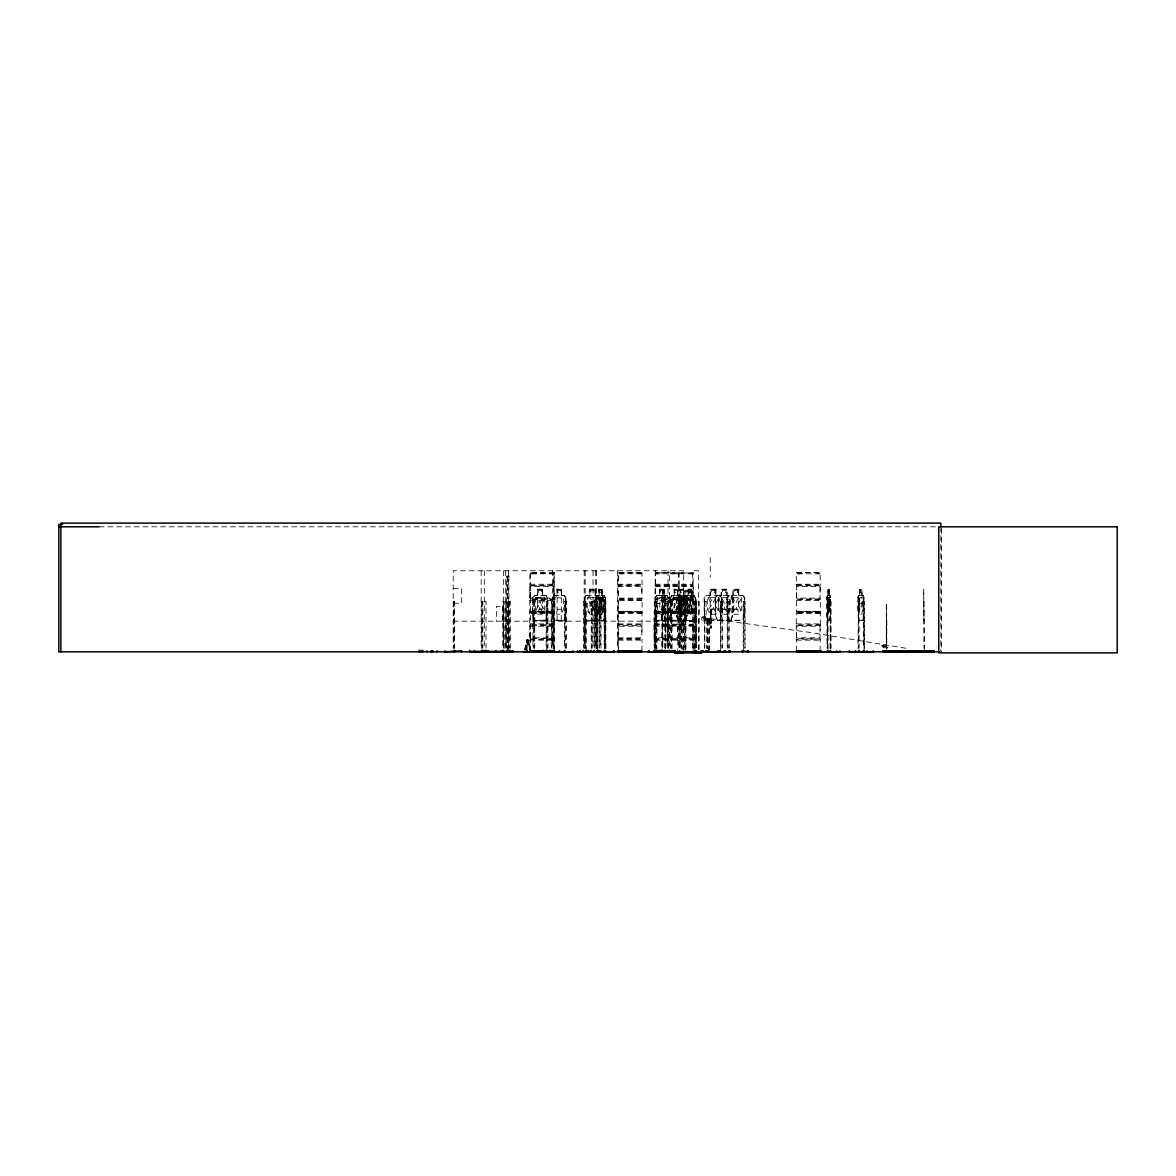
<?xml version="1.0" encoding="UTF-8"?>
<svg xmlns="http://www.w3.org/2000/svg" width="1176" height="1176" viewBox="0 0 1176 1176"><rect width="100%" height="100%" fill="white"/><g stroke="black" fill="none" stroke-linecap="round" stroke-linejoin="round"><path stroke-width="0.75" stroke-dasharray="5 3.75" d="M529.935 632.026L529.803 638.421M529.935 592.351L529.7 599.01L554.264 598.952M530.538 651.004L530.538 632.026M530.508 637.804L530.538 592.351M553.484 632.026L553.749 599.319M553.484 592.351L553.529 573.065M618.267 648.123L618.062 639.288L642.125 638.98L618.106 638.612L618.297 632.026M641.831 632.026L642.081 624.75L618.076 624.691L618.223 600.069M641.831 592.351L642.081 585.089L618.076 585.031L618.253 573.065M654.209 632.026L654.209 651.004M655.252 651.004L655.252 632.026M693.325 599.731L655.061 599.672L655.223 600.407L693.178 600.48L693.443 599.378L655.003 599.069L655.252 592.351M669.614 632.026L669.614 651.004M669.6 637.951L669.614 592.351M677.758 632.026L678.023 625.059M678.875 598.555L678.802 651.004M693.164 632.026L693.296 624.5M693.164 592.351L693.164 572.55M796.519 632.026L796.358 638.553L820.363 638.98L796.314 639.347L796.519 651.004M796.519 592.351L796.24 624.941L820.26 624.706L820.069 632.026M820.069 592.351L820.304 585.089L796.314 585.031L796.27 572.668L820.157 572.55L820.275 585.031M882.926 646.036L883 645.124L882.926 646.227M883.514 645.756C883.088 645.874 885.322 645.771 883.602 646.565M885.807 646.653L885.807 645.521M886.366 648.976L886.337 604.787L886.66 620.208M886.792 620.208L886.763 648.976L886.307 614.754M885.631 645.918L881.618 645.771L886.101 645.903M883.529 646.447L883.529 645.521M885.704 646.374L885.396 645.903M885.734 645.595L885.484 646.256M554.161 573.006L529.847 572.55L529.847 584.781M554.087 572.55L554.293 599.687L529.759 599.672L529.7 624.75L554.264 624.706M618.282 637.951L618.135 625.485L642.052 625.426M618.297 637.877L641.861 637.804L641.861 626.235L618.267 626.235M642.052 624.765L642.081 599.01L618.076 598.952L618.135 585.824L642.081 585.707M641.861 600.48L618.267 600.48L618.297 651.004M641.831 651.004L642.052 639.274M655.252 584.296L655.208 572.55L693.311 573.035M693.252 612.711L654.121 612.211L653.974 624.75L693.34 624.706M655.238 637.804L655.091 585.824L693.37 585.766M669.585 598.143L669.57 573.065M677.773 640.141L677.773 626.235M820.304 624.823L820.304 599.01L796.314 598.952M820.069 651.004L820.275 639.347M679.067 585.457L678.846 573.065M796.225 625L796.49 637.804L820.084 637.804L820.069 626.161L796.49 626.235M526.995 649.96L527.421 639.729L526.495 649.96M883.882 645.55L883.72 645.933M884.69 646.521L884.337 645.242L884.455 646.477M884.543 645.536L884.514 646.565L884.911 645.315M884.984 646.227L884.587 646.212M885.175 646.271L884.793 645.433M664.616 620.443L664.969 614.24L664.822 620.443M829.815 620.443L830.168 614.24L830.021 620.443L827.213 620.443L826.875 597.629L827.051 648.226M679.052 585.648L678.861 598.496M678.831 586.427L678.831 598.143M886.733 604.787L886.307 607.948M863.155 620.443L863.184 595.409M677.773 639.935L677.758 651.004M659.765 589.205L659.765 595.615L657.59 597.687L657.59 609.271L659.765 614.24L663.852 614.24L663.823 589.411M600.583 611.608L600.598 612.255M553.764 611.976L553.529 612.725M554.366 612.461L554.175 611.652L529.656 611.902L554.087 612.211M618.062 572.8L641.89 573.006M703.498 618.708L704.556 618.708M689.842 611.608L689.856 612.152M603.847 620.443L604.934 614.269L604.038 620.443M525.613 649.96L527.171 639.729L525.246 649.96M661.706 597.717L662.029 595.409L662.985 595.409M662.235 595.409L662.22 620.443M826.904 597.717L827.228 595.409L828.183 595.409M827.11 597.717L827.434 595.409M604.067 620.237L605.096 614.24M604.141 620.443L605.375 614.269L605.375 597.599L604.288 595.409L601.833 595.409M685.902 620.443L687.196 614.24L687.313 597.599L686.034 595.409M686.078 620.443L687.313 614.269M680.022 620.237L681.227 614.24L681.227 597.687L680.022 595.615L680.095 589.205M680.11 620.443L681.404 614.24M680.272 620.443L681.521 614.269L681.521 597.599L681.404 648.226M694.002 620.443L695.134 614.24L695.134 597.687L693.913 595.615M711.509 611.123C709.099 611.417 713.097 611.564 711.509 609.212M710.436 625.838L711.612 626.073L711.509 627.925L710.657 627.734L710.863 609.212M711.715 627.734L710.436 628.028M655.223 584.575L655.047 585.766M524.731 649.96L527.01 639.729L528.039 639.729L530.023 648.255M524.599 649.96L526.98 639.729M666.704 620.237L668.159 614.24M666.777 620.443L668.262 614.269M545.752 595.409L547.266 597.717L547.134 614.24L545.679 620.237L534.477 620.237L532.684 614.269L532.684 597.599L534.536 595.409M545.796 620.443L547.266 614.24M564.26 620.443L565.906 614.269L565.906 597.599L564.362 595.409L561.437 595.659M565.906 614.269L564.392 620.443L553.911 620.443M554.219 599.878L554.087 651.004M553.514 626.235L553.484 651.004M529.685 624.809L529.92 637.804L554.102 637.804M618.047 638.788L618.179 639.524M653.944 624.809L654.179 637.804L693.178 637.804L693.458 638.98L693.164 640.141L654.179 640.141M694.149 621.281L695.927 615.283M694.296 621.487L696.119 615.313L696.119 598.687L694.237 596.467M601.745 614.24L603.2 609.271L603.2 597.687L601.745 595.615L601.833 589.205M720.021 620.443L721.829 614.269M720.08 620.443L721.902 614.269L721.902 597.629L719.962 595.409M730.972 620.237L732.795 614.24M731.105 620.443L733.001 614.269L733.001 597.629L731.06 595.409M744.54 614.24L742.703 620.237L706.32 620.237L704.159 614.269L704.159 597.599L706.306 595.409M598.893 620.443L600.686 614.24L600.598 597.687L598.775 595.615M598.996 620.443L600.877 614.269M641.949 599.936L618.106 599.672L618.179 598.76M857.73 597.687L858.377 595.409L859.906 595.409M858.583 595.409L857.965 648.226M618.135 584.972L618.076 585.766M655.003 585.148L693.37 585.031M796.358 584.972L796.49 598.143L820.084 598.143L820.084 586.559L796.49 586.559M679.419 609.271L677.596 614.24L674.201 614.24L672.378 609.271L672.378 597.687L674.201 595.615L674.245 589.205M693.311 609.271L691.488 614.24L688.092 614.24L686.269 609.271L686.269 597.687L688.092 595.615L687.975 589.205L691.782 589.205M554.219 625.544L529.773 625.485M820.201 625.544L796.358 625.485M693.164 612.211L692.032 612.123L690.033 606.125C688.445 616.253 684.3 612.608 689.254 604.758C684.608 597.423 688.327 593.659 689.974 603.361C691.591 593.674 695.56 597.364 690.768 604.802L693.178 612.152L655.208 612.725M507.547 576.578L508.929 576.24L506.665 576.181L506.665 650.299M796.314 638.612L796.417 639.524M820.275 585.766L796.358 585.824M663.823 614.24L665.984 609.271L665.984 597.687L663.823 595.615M684.697 597.673L683.521 597.731L681.624 603.361C679.993 593.645 676.303 597.452 680.919 604.758C675.994 612.593 680.095 616.268 681.683 606.125C683.374 616.253 687.269 612.593 682.403 604.802L685.711 595.615L687.019 597.687L687.019 614.24L685.814 620.237L684.623 614.24M597.217 595.409L596.011 597.599M596.173 597.717L597.099 595.615L596.291 597.687M654.003 638.612L693.34 638.553M693.325 625.485L654.047 625.485M820.231 599.731L796.314 599.613M550.5 573.756L553.161 573.756M550.5 613.416L553.161 613.416M638.847 573.756L640.92 573.756M638.847 613.416L640.92 613.416M675.818 573.756L677.876 573.756M690.165 573.756L692.238 573.756M674.759 613.416L677.876 613.416M690.165 613.416L692.635 612.975L688.886 605.816C696.251 597.643 690.018 595.306 687.784 604.405C685.608 595.35 678.993 597.555 686.563 605.861C678.817 614.504 685.387 616.68 687.695 607.183L690.738 613.166L692.267 613.313M817.07 573.756L819.143 573.756M817.07 613.416L819.143 613.416M677.596 620.443L676.435 614.24L676.318 597.629L677.464 595.409L680.242 595.409M676.435 597.717L677.641 595.409M670.555 597.717L671.761 595.409M671.819 595.615L670.717 597.717L670.717 614.24L671.819 620.237M684.461 597.717L685.667 595.409M597.864 609.271L595.115 614.24L589.999 614.24L587.265 609.271L587.265 597.687L589.999 595.615L589.926 589.205L595.394 589.205L595.394 595.409L599.172 595.409M693.031 610.315L690.224 615.283L684.976 615.283L682.168 610.315M531.038 573.756L535.3 573.756M531.038 613.416L535.3 613.416M619.399 573.756L623.06 573.756M619.399 613.416L623.06 613.416M656.355 573.756L660.015 573.756M670.717 573.756L674.377 573.756M655.311 613.416L660.015 613.416M670.717 613.416L674.377 613.416M797.622 573.756L801.282 573.756M797.622 613.416L801.282 613.416M655.429 597.717L656.87 595.615M554.131 595.409L552.558 597.629L552.558 614.269L554.102 620.443M554.205 595.615L552.882 597.717L553.073 648.226M589.999 589.411L595.218 589.411L595.218 595.615L597.864 597.687L597.805 648.197L597.54 597.687L599.025 595.615L598.996 589.205M597.54 597.687L599.099 595.615M678.846 612.725L678.89 611.652M693.37 612.652L654.165 612.255M532.978 597.687L534.61 595.615L545.811 595.615L547.134 597.717M586.265 595.615L584.619 597.717L584.648 648.226M680.213 595.615L678.405 597.687L678.405 609.271L680.213 614.24L683.579 614.24L685.387 609.271L685.387 597.687L683.579 595.615M642.052 585.031L641.934 573.05M641.934 612.211L618.017 611.843L642.008 612.314M677.729 612.24L678.008 624.941M820.157 612.211L796.24 611.843L820.216 612.24M694.369 621.487L681.095 621.487L679.169 615.327L679.169 598.658L681.242 596.467L684.873 596.467L684.873 590.264L690.488 590.264L690.4 596.467L694.325 596.467M681.316 596.673L679.169 598.658M726.9 589.411L721.329 589.411L721.329 595.615L718.433 597.687L718.433 609.271L721.388 614.24L727.062 614.269L726.989 597.599L729.135 595.409M729.223 595.615L724.122 603.361C721.873 594.365 714.861 596.408 722.843 604.802C714.67 613.549 721.638 615.562 724.034 606.125C726.283 615.577 733.53 613.549 725.283 604.758L728.988 597.673L727.209 597.731L727.253 648.226M715.214 597.599L717.301 595.409L715.214 597.599L715.287 614.269L717.448 620.237M554.058 573.77L529.964 573.77M554.058 613.431L529.994 613.416M641.817 573.77L618.311 573.77M641.817 613.431L618.341 613.416M693.134 573.77L655.282 573.77M693.134 613.431L654.253 613.416M820.039 573.77L796.549 573.77M820.039 613.431L796.564 613.416M557.13 595.615L554.94 597.687L554.94 609.271L557.13 614.24L561.217 614.24L563.422 609.271L563.422 597.687L561.217 595.615M687.49 612.667L687.548 613.328M554.293 572.991L529.891 573.006M554.293 612.652L529.891 612.667M655.091 612.314L693.311 612.24M602.994 612.27L601.245 604.758L602.92 597.57L600.671 603.361L599.128 597.731L598.187 597.673L600.039 604.802C595.982 612.417 599.348 616.371 600.804 606.125L603.332 612.27L601.421 604.802L603.391 597.673L602.377 597.731L600.745 603.361L598.893 597.555M678.802 612.108L676.861 604.802C681.668 597.364 677.685 593.674 676.082 603.361C674.304 593.615 670.761 597.496 675.362 604.758C670.394 612.608 674.539 616.253 676.141 606.125L678.758 612.299M710.863 626.029L711.612 626.411M655.208 572.594L693.208 573.006M641.934 612.711L618.253 612.696M883.955 645.433L883.588 646.08M598.643 597.54L600.142 604.758L598.114 612.152L599.01 612.123L600.613 606.125L602.435 612.284M99.21 526.804L936.934 526.804M641.89 572.594L618.253 572.594L618.267 584.237L641.861 584.237M796.549 572.58L820.113 572.594M529.92 584.237L554.102 584.237L554.234 572.58M655.238 584.237L693.178 584.237M796.49 584.237L820.084 584.237M554.264 585.045L529.641 585.398L529.92 598.143L554.102 598.143L554.102 586.559L529.92 586.559M529.773 585.824L554.264 585.751M655.238 586.559L693.178 586.559L693.37 598.952M453.26 588.514L461.654 588.514L461.654 603.229L453.26 603.229M534.404 595.409L537.682 595.409L537.564 589.205L542.562 589.205M683.697 589.205L679.919 589.205L679.919 595.409M716.008 589.205L710.054 589.205L710.113 595.409L706.232 595.409M742.85 595.409L738.778 595.409L738.837 589.205L732.883 589.205L732.942 595.409L727.033 595.409L727.091 589.205L721.123 589.205L721.182 595.409L715.949 595.409M537.726 589.411L542.401 589.411M557.13 589.411L561.364 589.411M599.025 589.411L602.171 589.411M659.765 589.411L664.058 589.411M674.201 589.411L677.758 589.411M680.051 589.411L683.579 589.411M688.092 589.411L691.664 589.411M710.245 589.411L715.817 589.411M738.646 589.411L733.074 589.411L733.148 595.615L730.134 597.687L730.134 609.271L733.074 614.24M828.022 589.411L829.256 589.411M859.788 589.411L861.905 589.411M663.676 590.455L660.486 590.455L660.486 592.513L663.676 592.513M828.198 590.455L828.198 592.513M542.43 595.409L545.885 595.409L547.428 597.629L547.296 614.269L545.929 620.443L534.36 620.443M553.955 595.409L557.13 595.409M659.765 595.409L656.664 595.409L655.429 597.629M663.896 595.409L666.924 595.409L668.453 597.599L668.335 648.226M671.599 595.409L674.245 595.409M683.535 595.409L688.136 595.409M691.62 595.409L694.134 595.409M829.095 595.409L830.006 595.409L830.374 597.687M861.773 595.409L863.375 595.409L863.963 597.717M554.058 595.615L564.289 595.615M586.163 595.615L604.244 595.615M656.722 595.615L666.851 595.615M671.643 595.615L694.09 595.615M827.242 595.615L829.991 595.615M858.407 595.615L863.346 595.615M681.227 596.673L694.237 596.673L695.927 598.76L695.839 648.226M532.684 597.599L532.978 648.226M565.788 648.226L565.906 597.599M605.375 597.599L605.273 648.226M661.882 597.629L661.853 648.226M676.318 597.629L676.479 614.269L677.685 620.237M695.428 597.599L695.295 648.226M732.927 597.629L732.927 614.269L738.587 614.24L741.527 609.271L741.527 597.687L738.587 595.615L738.587 589.411M742.791 595.409L744.731 597.629L744.834 648.226M857.848 597.599L858.362 620.443L863.404 620.443L863.787 614.269M557.086 597.687L561.29 597.937M683.579 597.687L680.213 597.687L680.213 609.271L683.579 609.271M726.9 597.687L721.388 597.687L721.388 609.271L726.9 609.271M733.074 597.687L738.587 597.687L738.587 609.271L733.074 609.271M641.861 598.143L618.267 598.143L618.297 586.559L641.861 586.559L642.023 598.878M655.238 598.143L693.178 598.216M529.935 600.48L554.102 600.407L554.293 651.827M796.49 600.48L820.084 600.48M453.201 601.392L454.627 601.392L454.627 648.197M481.175 601.392L482.836 601.392L482.836 648.197M484.306 601.392L486.011 601.392L486.011 648.197M507.179 601.392L505.371 601.392L505.371 648.197M508.37 601.392L510.178 601.392L510.178 648.197M532.978 601.392L534.727 601.392L534.727 648.226M554.293 601.392L551.294 601.392L551.294 648.197M593.042 601.392L591.234 601.392L591.234 648.197M597.805 601.392L594.247 601.392L594.247 648.197M617.606 601.392L618.458 601.392M661.853 601.392L662.808 601.392M664.866 601.392L665.807 601.392L665.807 648.226M670.54 601.392L672.069 601.392L672.069 651.827M683.668 601.392L680.404 601.392L680.404 648.226M684.432 601.392L685.976 601.392L685.976 651.827M692.561 601.392L693.325 601.392M695.839 601.392L694.296 601.392L694.296 648.226M698.5 601.392L699.264 601.392L699.147 649.99M704.424 601.392L706.247 601.392M727.253 601.392L729.076 601.392L729.076 648.226M827.051 601.392L828.007 601.392L828.007 651.827M830.065 601.392L831.02 601.392L831.02 648.226M857.965 601.392L859.142 601.392L859.142 648.226M923.924 601.392L924.571 651.827M679.449 602.45L681.271 602.45M655.238 603.479L668.306 603.479M863.845 603.479L857.613 603.479L858.553 620.443M557.13 609.271L561.217 609.271M710.436 609.403L711.612 609.609M684.976 610.315L690.224 610.315L690.224 598.746L684.976 598.746L684.976 650.034M641.861 612.093L618.253 612.725M820.084 612.093L796.24 612.534L820.113 612.696M599.025 614.24L597.57 609.271L599.099 614.24L601.994 614.24L603.538 609.271L603.538 597.687L601.994 595.615L602.024 589.205M670.54 648.226L670.438 597.629L670.599 614.269M684.329 614.269L685.623 620.443M695.428 614.269L694.178 620.443L671.555 620.443M827.081 614.269L827.419 620.443M704.292 617.268L704.292 620.164M703.762 618.341L707.967 618.341M708.496 618.341L710.863 618.341M703.762 619.12L707.967 619.12M708.496 619.12L710.863 619.12M554.058 620.237L564.289 620.237M586.163 620.237L604.244 620.237M656.722 620.237L666.851 620.237M671.643 620.237L694.09 620.237M827.242 620.237L829.991 620.237M858.407 620.237L863.346 620.237M604.317 620.443L586.03 620.443L584.34 614.269L586.133 620.443M666.954 620.443L656.575 620.443L655.238 614.269L656.767 620.443M923.924 620.443L923.704 589.205L923.924 648.226M453.201 621.178L698.617 621.178M529.92 623.897L554.102 623.897M618.267 623.897L641.861 623.897M654.179 623.897L693.208 624.309M796.49 623.897L820.084 623.897M886.263 620.208L886.778 624.662M529.92 626.235L554.102 626.235M654.179 626.235L693.178 626.235M554.264 638.612L529.759 638.612L529.935 651.004M529.759 639.332L554.264 639.332M654.018 639.332L693.34 639.332M529.92 640.141L554.102 640.141M618.267 640.141L641.861 640.141M796.49 640.141L820.084 640.141M882.941 647.711L888.247 647.711M701.984 617.532L809.162 632.32L905.843 648.255M530.45 573.05L530.376 585.898M529.847 612.711L554.087 612.108M744.54 597.717L742.703 595.615L706.32 595.615L704.35 597.687L704.424 648.226M730.972 595.615L732.795 597.717M719.874 595.615L721.697 597.717M564.142 595.615L565.612 597.687L565.612 614.24M666.704 595.615L668.159 597.687M693.972 595.409L695.295 597.687M680.066 595.409L681.404 597.687M685.873 595.409L687.196 597.687M604.111 595.409L605.273 597.687M820.275 599.01L820.084 598.143M530.332 585.766L530.508 598.143M603.817 595.409L604.832 597.717M603.788 595.615L604.655 597.717M715.214 614.269L717.316 620.443M727.253 614.24L729.223 620.237M729.076 620.443L726.989 614.269L729.855 609.271L729.855 597.687L726.9 595.615L727.033 589.205M704.159 614.269L706.247 620.443L742.909 620.443L744.731 614.269L744.673 597.629M679.361 615.283L681.316 621.281M532.684 614.269L534.492 620.443M553.764 599.128L553.514 586.559M528.009 639.729L529.906 648.255M552.882 614.24L554.205 620.237M655.576 614.24L656.87 620.237M670.555 614.24L671.731 620.443M529.465 648.255L527.921 639.729L529.67 651.666M829.815 595.409L830.168 597.687M664.808 595.409L665.16 597.687M664.602 595.409L664.969 597.687M597.188 620.443L595.894 614.269L596.849 620.443M565.788 597.584L564.289 595.659M827.463 609.271L828.022 614.24L829.051 614.24L829.095 589.205M662.264 609.271L662.823 614.24M886.337 604.787L886.41 620.208M527.701 639.729L528.391 648.255M661.706 614.24L662.014 620.443M527.612 639.729L527.95 648.255M678.831 637.804L678.831 626.235M886.292 624.662L886.307 648.976M941.564 528.612L941.564 651.827M940.844 526.804L940.844 651.827M883.441 647.579L883.47 644.815L883.014 647.579M864.625 648.226L864.625 601.392L863.449 601.392L863.449 648.226M864.081 651.827L863.845 597.629L864.007 648.226M861.905 595.615L861.979 589.205L859.715 589.205L858.759 609.271L859.788 614.24L861.714 614.24L862.743 609.271L861.773 589.205M859.906 589.205L859.979 595.615M858.524 601.392L858.598 648.226M830.712 601.392L830.712 648.226M830.374 648.226L830.403 597.599L830.065 648.226M829.256 595.615L829.3 589.205L827.977 589.205L827.977 595.409M828.183 589.205L827.36 648.226M827.698 601.392L827.698 648.226M745.04 648.226L745.04 601.392L743.217 601.392L743.217 648.226M743.423 601.392L743.423 651.827M738.778 589.205L738.646 595.615M728.87 601.392L728.87 648.226M727.459 601.392L727.459 648.226M722.211 648.226L722.211 601.392L720.388 601.392L720.388 648.226M722.005 601.392L722.005 648.226M721.638 597.717L721.638 614.24M720.594 601.392L720.594 651.827M715.949 589.205L715.817 595.615M715.743 589.411L715.743 595.615L718.698 597.687L718.698 609.271L715.743 614.24L710.245 614.24L707.305 609.271L707.305 597.687L710.245 595.615L710.304 589.411M715.478 597.687L715.42 614.24M711.509 609.403L711.509 627.925M710.936 613.284L710.936 624.147M710.657 609.403L710.657 628.028M710.245 557.586L710.245 577.151M710.363 613.284L710.363 624.147M709.275 650.078L709.275 619.781L708.496 619.781L708.496 617.679L707.173 619.781L707.173 648.329M709.084 620.311L709.084 650.078M708.893 620.311L708.893 650.078M707.57 620.311L707.57 648.329M707.379 620.311L707.379 648.329M706.041 601.392L706.247 648.226M704.63 601.392L704.63 648.226M698.5 649.99L698.617 570.757L692.561 570.757L692.561 648.197M696.486 647.476L696.486 602.45L694.663 602.45L694.663 647.476M696.207 602.45L696.207 647.476M694.825 601.392L694.942 651.078M693.325 648.197L693.311 597.687L691.488 595.615L691.488 589.411M693.164 651.004L693.031 598.746L690.224 596.673L690.312 590.47M691.62 589.205L691.664 595.615M688.71 590.455L688.71 592.513L690.885 592.513L690.885 590.455L684.976 590.47L684.976 596.673L682.168 598.746L682.183 649.99M688.136 589.205L688.269 595.615M685.446 601.392L685.446 650.034M684.505 614.269L684.329 597.629L684.432 650.034M683.668 649.99L683.668 570.757L453.201 570.757L453.201 648.197M683.418 589.411L683.418 595.615M683.344 601.392L683.344 649.99M681.86 601.392L681.933 648.226M680.933 601.392L680.933 648.226M679.713 602.45L679.713 647.476M679.449 647.476L679.419 597.687L677.596 595.615L677.714 589.205M678.831 572.609L678.831 584.237M678.831 600.48L678.831 623.897M678.831 640.141L678.831 648.123M677.876 595.409L677.876 589.205L674.068 589.205L674.068 595.409M676.612 597.717L676.612 614.24M671.54 601.392L671.54 648.226M671.07 601.392L671.07 648.226M668.806 648.226L668.806 601.392L667.145 601.392L667.145 648.226M668.041 570.757L668.041 648.197M667.601 601.392L667.601 648.226M665.513 601.392L665.513 648.226M665.16 648.226L665.204 597.599L664.866 648.226M664.102 595.409L664.102 589.205L659.618 589.205L659.618 595.409M663.955 589.205L664.058 595.615M662.985 589.205L663.014 595.615M662.779 589.205L662.161 648.226M662.823 597.687L662.808 651.827M662.5 601.392L662.5 648.226M656.972 651.827L656.972 601.392L654.326 601.392L654.326 648.197M656.502 601.392L656.502 648.226M655.987 601.392L655.987 648.197M655.576 597.717L655.767 648.226M655.517 570.757L655.297 648.226M654.782 601.392L654.782 648.197M617.606 570.757L617.606 648.197M605.846 648.226L605.846 601.392L604.185 601.392L604.185 648.226M605.567 601.392L605.567 648.226M604.993 648.226L604.758 597.629L604.758 651.827M604.42 601.392L604.42 648.226M602.171 595.615L602.274 589.205L598.922 589.205L598.922 595.409L600.877 597.599L600.686 648.226M601.745 597.687L601.745 609.271M601.259 590.455L601.259 592.513M600.995 648.226L600.995 601.392L599.187 601.392L599.187 648.226M599.495 601.392L599.495 648.226M599.275 589.411L599.201 595.615M597.437 601.392L597.437 651.827M597.099 601.392L597.099 648.226M596.879 601.392L596.864 648.226M596.585 601.392L596.585 648.226M596.32 570.757L596.291 648.226M596.011 648.226L596.203 597.599L592.63 603.361C590.425 594.233 584.369 596.644 591.543 604.758C583.928 613.402 590.587 615.68 592.719 606.125C594.982 615.665 601.362 613.402 593.807 604.802L597.276 597.673L595.967 597.555L595.997 648.197M595.717 570.757L595.717 648.197M594.586 601.392L594.586 648.197M593.042 570.757L593.042 648.197M592.719 601.392L592.719 648.197M591.572 601.392L591.572 648.197M589.823 589.205L589.823 595.409L586.089 595.409L584.34 597.629L584.34 648.226M586.163 651.827L586.163 601.392L583.472 601.392L583.472 648.197M585.869 601.392L585.854 648.226M585.398 601.392L585.398 648.197M585.178 570.757L585.178 648.197M584.193 570.757L584.193 648.197M566.259 648.226L566.259 601.392L564.583 601.392L564.583 648.226M565.039 601.392L565.039 648.226M561.511 595.409L561.511 589.205L556.983 589.205L556.983 595.409M561.364 589.205L561.261 620.413M557.13 589.205L557.13 620.443M553.837 601.392L553.837 648.226M552.5 570.757L552.617 648.226M551.764 601.392L551.764 648.197M547.928 648.226L547.928 601.392L546.178 601.392L546.178 648.226M547.516 601.392L547.516 648.226M546.575 601.392L546.575 651.827M542.43 589.205L542.401 595.615M542.268 589.411L542.268 595.615L544.708 597.687L544.708 609.271L542.268 614.24L537.726 614.24L535.286 609.271L535.286 597.687L537.726 595.615L537.682 589.205M534.316 601.392L534.316 648.226M533.389 601.392L533.389 648.226M509.84 601.392L509.84 648.197M508.929 576.181L508.796 651.827M508.694 601.392L508.694 648.197M508.37 570.757L508.37 648.197M507.547 576.181L507.753 651.827M507.356 576.181L507.415 651.827M507.194 576.181L507.194 648.49M506.856 601.392L506.856 648.197M505.695 570.757L505.695 648.197M504.195 648.197L504.195 601.392L502.769 601.392L502.769 648.197M503.637 570.757L503.637 648.197M503.328 601.392L503.328 648.197M502.916 621.163L502.916 606.463L496.36 606.463L496.36 621.163M484.306 570.757L484.306 648.197M482.366 601.392L482.366 648.197M481.645 601.392L481.645 648.197M481.175 570.757L481.175 648.197M454.054 601.392L454.054 648.197M453.76 601.392L453.76 648.197M664.587 611.917L663.617 606.125C662.279 627.94 662.132 582.193 663.602 603.361L664.366 597.54L664.587 611.917M829.786 611.917L828.815 606.125C827.478 627.94 827.331 582.193 828.801 603.361L829.58 597.54L829.786 611.917M536.094 597.673L539.181 604.802C532.507 613.166 538.079 615.827 540.151 606.125C542.107 615.842 547.928 613.181 541.195 604.758C547.516 596.864 542.254 594.056 540.225 603.361L537.667 597.731L536.094 597.673M708.143 597.673L711.877 604.802C703.733 613.534 710.671 615.562 713.068 606.125C715.317 615.577 722.534 613.549 714.317 604.758C722.064 596.497 715.478 594.321 713.156 603.361L710.054 597.731L708.143 597.673M730.987 597.673L734.721 604.802C726.562 613.534 733.501 615.562 735.897 606.125C738.146 615.577 745.378 613.549 737.146 604.758C744.893 596.497 738.308 594.321 735.985 603.361L732.883 597.731L730.987 597.673M529.964 611.329L554.087 611.344L529.994 611.344M618.311 611.329L641.831 611.344L618.341 611.344M655.282 611.329L693.164 611.344L655.311 611.344M796.549 611.329L820.069 611.344L796.564 611.344M541.46 590.455L538.534 590.455L538.534 592.513L541.46 592.513L541.46 590.455M560.496 590.455L557.865 590.455L557.865 592.513L560.496 592.513L560.496 590.455M594.203 590.455L590.911 590.455L590.911 592.513L594.203 592.513L594.203 590.455M601.48 590.455L599.51 590.455L599.613 592.513L601.48 592.513L601.48 590.455M676.994 590.455L674.803 590.455L674.803 592.513L676.994 592.513L676.994 590.455M682.977 590.455L680.816 590.455L680.816 592.513L682.977 592.513L682.977 590.455M714.758 590.455L711.23 590.455L711.23 592.513L714.758 592.513L714.758 590.455M725.915 590.455L722.373 590.455L722.373 592.513L725.915 592.513L725.915 590.455M737.602 590.455L734.059 590.455L734.059 592.513L737.602 592.513L737.602 590.455M861.361 590.455L860.126 590.455L860.126 592.513L861.361 592.513L861.361 590.455M689.283 591.499L685.917 591.499L685.917 593.571L689.283 593.571L689.283 591.499M542.268 597.687L537.726 597.687L537.726 609.271L542.268 609.271L542.268 597.687M595.115 597.687L589.999 597.687L589.999 609.271L595.115 609.271L595.115 597.687M601.994 597.687L599.025 597.687L599.099 609.271L601.994 609.271L601.994 597.687M663.852 597.687L659.765 597.687L659.765 609.271L663.852 609.271L663.852 597.687M677.596 597.687L674.201 597.687L674.201 609.271L677.596 609.271L677.596 597.687M691.488 597.687L688.092 597.687L688.092 609.271L691.488 609.271L691.488 597.687M715.743 597.687L710.245 597.687L710.245 609.271L715.743 609.271L715.743 597.687M829.051 597.687L828.022 597.687L828.022 609.271L829.051 609.271L829.051 597.687M861.714 597.687L859.788 597.687L859.788 609.271L861.714 609.271L861.714 597.687M597.011 620.443L596.114 614.24L597.026 620.443M702.851 620.766A2.367 2.367 0 0 0 706.394 618.708A2.367 2.367 0 0 0 702.851 616.665A2.367 2.367 0 0 0 702.851 620.766"/><path stroke-width="1.5" d="M882.897 650.99L883.014 651.827L882.897 650.99L934.258 650.99L934.258 651.827L934.258 650.99M883.044 650.99L882.911 651.783L934.141 651.783M882.926 651.372L934.141 651.328M671.261 651.783L671.452 650.784M818.011 651.666L818.04 650.784M836.459 651.827L836.65 650.784M849.219 651.666L873.636 651.695M867.094 651.666L867.153 650.784M702.234 651.695L702.248 650.784M604.39 651.695L604.39 650.784M604.758 651.666L604.67 650.519M604.302 651.666L604.317 650.519M444.69 651.827L461.477 650.872M662.47 651.695L662.617 650.784M662.926 651.666L662.838 650.519M502.755 651.695L502.666 650.519M503.431 651.666L503.24 650.519M588.529 651.666L588.5 650.872M683.3 651.916L683.418 652.886M683.256 652.709L674.436 652.886L701.499 652.886L692.635 651.916M700.367 651.783L700.543 652.886M706.379 651.695L706.438 650.519M729.884 651.695L730.002 650.872M483.88 651.666L483.924 650.872M588.015 651.695L588.147 650.784M474.354 651.695L474.442 650.872M487.82 651.695L487.908 650.872M576.887 651.695L614.166 651.695M648.005 651.695L676.171 651.783M648.49 651.695L648.593 650.872L648.682 651.827M661.426 651.695L661.382 650.255M661.926 651.695L662.191 650.519M545.87 651.695L545.973 650.872M526.966 651.695L527.068 650.872M512.912 651.695L469.533 651.636M509.811 651.695L509.928 650.872M600.436 651.695L600.539 650.872M579.65 651.695L579.768 650.872M675.347 651.827L675.156 652.754M701.116 651.695L701.249 650.872M707.055 651.695L707.173 650.872L707.305 651.827M723.96 651.695L724.078 650.872L724.21 651.827M729.223 651.695L729.061 650.519M483.204 651.695L482.983 650.519M62.475 524.437L58.8 524.437L58.8 651.827L939.007 651.827M58.8 526.804L99.137 526.804M529.935 651.004L554.087 651.004M618.297 651.004L641.831 651.004M654.209 651.004L675.524 651.004M679.787 651.048L679.258 652.886M796.519 651.004L820.069 651.004M469.533 651.43L507.356 651.43M529.891 651.342L554.131 651.313M618.253 651.342L641.89 651.313M654.165 651.313L675.48 651.342M796.475 651.313L820.113 651.313M573.55 651.783L523.158 651.827M618.267 651.754L641.861 651.754M682.83 651.563L696.471 651.783M699.808 651.563L717.683 651.695L717.683 650.784L718.742 651.827M730.002 651.563L719.58 651.695M742.291 650.872L749.009 651.695M796.49 651.754L840.223 651.783L840.032 650.784M586.486 651.827L586.339 650.519M585.486 651.666L585.53 650.519M748.348 651.695L748.215 650.872M743.085 651.695L743.026 650.519M725.504 651.695L725.386 650.872M720.241 651.695L720.403 650.519M700.573 651.827L700.778 652.754M605.699 651.695L605.581 650.872M597.878 651.666L597.967 650.519M601.068 651.695L600.951 650.872L600.657 651.827M554.484 651.695L554.425 650.519M553.867 651.666L553.97 650.519M542.151 651.666L542.121 650.872L542.018 651.827M546.811 651.695L546.928 650.255M674.686 651.695L674.833 650.784M674.274 651.695L674.201 650.872L674.127 651.827M512.251 651.666L512.236 650.872M495.934 651.666L495.86 650.784M613.725 650.784L613.843 651.827L613.916 650.872M855.79 651.827L855.496 650.872M821.465 651.695L821.421 650.784M708.349 651.695L708.334 650.784M940.844 526.804L940.844 523.114L60.873 523.114L60.873 651.827M933.7 650.784L933.7 651.827M924.571 650.519L924.571 651.827M923.924 650.519L923.924 651.827M914.796 650.784L914.796 651.827M864.007 650.519L864.007 651.827M863.39 650.519L863.39 651.827M859.215 650.519L859.215 651.827M858.598 650.519L858.598 651.827M855.452 650.784L855.452 651.827M849.278 650.784L849.278 651.827M830.668 650.519L830.668 651.827M830.021 650.519L830.021 651.827M828.036 650.519L828.036 651.827M827.389 650.519L827.389 651.827M748.098 650.784L748.098 651.827M742.159 650.784L742.159 651.827M730.134 650.784L730.134 651.827M725.254 650.784L725.254 651.827M720.197 650.519L720.197 651.827M719.33 650.784L719.33 651.827M706.232 650.519L706.232 651.827M703.336 650.784L703.336 651.827M701.366 650.784L701.366 651.827M696.486 652.886L696.662 651.048L694.487 651.048L694.487 652.886M696.398 651.048L696.207 652.886M695.986 651.048L695.986 652.886M695.957 651.048L695.957 652.886M695.163 651.048L695.207 652.886M694.766 651.048L694.766 652.886M692.517 651.827L692.517 652.886M681.448 651.563L681.448 652.886M681.169 651.563L681.169 652.886M679.537 651.048L679.537 652.886M675.421 650.784L675.391 652.886M672.187 650.519L672.187 651.827M671.658 650.519L671.658 651.827M668.174 650.784L668.115 651.827M667.468 650.519L667.468 651.827M665.469 650.519L665.469 651.827M665.057 650.255L665.057 651.827M664.822 650.519L664.822 651.827M663.029 650.784L663.029 651.827M661.912 650.255L662 651.827M660.074 650.255L660.074 651.827M657.105 650.519L657.105 651.827M656.634 650.519L656.634 651.827M656.223 650.784L656.223 651.827M654.65 650.519L654.65 651.827M654.179 650.519L654.179 651.827M649.167 650.784L649.167 651.827M618.561 650.519L618.561 651.827M617.547 650.784L617.488 651.827M605.464 650.784L605.464 651.827M604.89 650.519L604.846 651.827M599.319 650.519L599.319 651.827M599.01 650.519L599.01 651.827M597.761 650.519L597.761 651.827M597.643 650.519L597.511 651.827M597.188 650.519L597.026 651.827L596.967 650.519M596.585 650.784L596.585 651.827M594.409 650.519L594.409 651.827M594.071 650.519L594.071 651.827M591.396 650.519L591.396 651.827L591.278 650.784M591.072 650.519L591.028 651.827M588.764 650.784L588.764 651.827M588.382 650.784L588.382 651.827M586.001 650.519L586.03 651.827M585.31 650.784L585.428 651.827M583.267 650.519L583.267 651.827M579.886 650.784L579.886 651.827M577.563 650.784L577.563 651.827M572.815 650.784L572.815 651.827M564.906 650.519L564.906 651.827M564.436 650.519L564.436 651.827M559.6 650.784L559.526 651.827M559.35 650.784L559.35 651.827M553.734 650.784L553.734 651.827M553.514 650.255L553.514 651.827M551.632 650.519L551.632 651.827M551.162 650.519L551.162 651.827M549.824 650.255L549.824 651.827M546.428 650.519L546.428 651.827M546.017 650.519L546.061 651.827M543.253 650.255L543.253 651.827M538.887 650.784L538.887 651.827M534.889 650.519L534.889 651.827M534.477 650.519L534.477 651.827M527.171 650.784L527.171 651.827M513.148 650.784L513.148 651.827M512.177 650.784L512.177 651.827M510.34 650.519L510.34 651.827M510.016 650.519L510.046 651.827M507.356 650.255L507.356 651.827M507.032 650.519L507.032 651.827M503.578 650.784L503.578 651.827M503.078 650.255L503.078 651.827M500.682 650.784L500.682 651.827M487.996 650.784L487.996 651.827M486.217 650.519L486.217 651.827M485.379 650.255L485.379 651.827M484.174 650.784L484.056 651.827M482.513 650.519L482.513 651.827M481.704 650.255L481.704 651.827M474.545 650.784L474.545 651.827M469.533 650.255L469.533 651.827M461.536 650.784L461.536 651.827M454.73 650.519L454.73 651.827M454.156 650.519L454.156 651.827M445.219 650.784L445.219 651.827M436.943 650.784L436.943 651.827M433.018 650.784L433.018 651.827M431.945 650.784L431.945 651.827M430.945 650.784L430.945 651.827M426.947 650.784L426.947 651.827M422.787 650.255L422.787 651.827M420.949 650.255L420.949 651.827M419.112 650.255L419.112 651.827M652.812 651.563L652.812 651.666M1117.2 526.804L938.771 526.804L938.771 652.886L1117.2 652.886L1117.2 526.804M873.415 651.695L873.371 650.872L873.327 651.827M667.086 651.827L667.086 650.519L666.998 651.827"/></g></svg>
